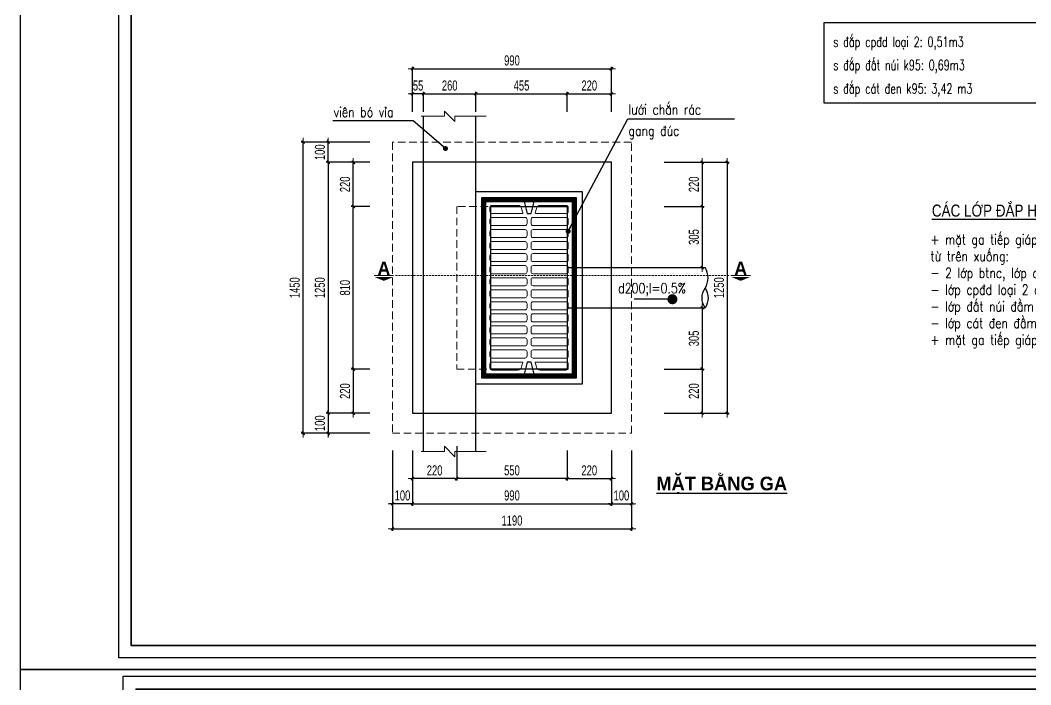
# Model space of a CAD drawing. Header units: inches. Extents: x -676 to 53517, y -16349 to 46516.
# Drawn here: x 26431 to 31463, y 13978 to 17288 of the extents above; entities that cross this region are included whole.
import ezdxf
from ezdxf.enums import TextEntityAlignment as Align

# ---------------------------------------------------------------- set-up
doc = ezdxf.new("R2010")
doc.units = ezdxf.units.IN
doc.header["$MEASUREMENT"] = 0
doc.linetypes.add('HIDDEN', pattern=[0.375, 0.25, -0.125])
doc.layers.add('ENTTNTHIETKE1', color=2, linetype='Continuous')
doc.layers.add('KHUNGTEN', color=5, linetype='Continuous')
for name, color, linetype, lineweight in [('LC Dim', 8, 'Continuous', 18), ('LC Hatch', 252, 'Continuous', 9), ('LC Khac', 4, 'Continuous', 9), ('LC MANH DUT', 35, 'HIDDEN', 5), ('LC Net dam2', 6, 'Continuous', 40), ('LC Net manh', 9, 'Continuous', 5), ('LC Net thay', 7, 'Continuous', 25), ('LC Text1', 3, 'Continuous', 20), ('LC Text2', 7, 'Continuous', 25), ('THEP', 1, 'Continuous', 35)]:
    doc.layers.add(name, color=color, linetype=linetype, lineweight=lineweight)
doc.styles.add('HOATBIF', font='hoatbif.shx', dxfattribs={"width": 0.7})
doc.styles.add('LC 1', font='')
doc.styles.add('LC 3', font='vnsimli.shx', dxfattribs={"width": 0.75})
doc.styles.add('T2', font='', dxfattribs={"width": 0.8})
doc.styles.get('LC 1').set_extended_font_data('.VnAvantH', bold=True)
doc.styles.get('T2').set_extended_font_data('.VnArialH')
doc.dimstyles.new('1-100(1-25)', dxfattribs={"dimscale": 25, "dimtxt": 2.5, "dimasz": 0.35, "dimexe": 0.5, "dimexo": 0, "dimgap": 0.8, "dimtad": 1, "dimdec": 0, "dimzin": 0, "dimdsep": 46, "dimtxsty": 'HOATBIF', "dimblk1": 'DOT', "dimblk2": 'DOT', "dimsah": 1, "dimcen": -1, "dimdle": 1, "dimclrd": 256, "dimclre": 256, "dimclrt": 4, "dimadec": 3, "dimazin": 2, "dimtfac": 0.333333, "dimtdec": 0, "dimtix": 1, "dimtmove": 2, "dimatfit": 3, "dimldrblk": 'DOT', "dimfxl": 1, "dimtvp": 0.833333, "dimtolj": 1, "dimtzin": 0, "dimarcsym": 0})

# ---------------------------------------------------------------- blocks, each defined once
blk = doc.blocks.new('DOT')
at = {"layer": 'LC Dim'}
blk.add_line((-3, 0), (3, 0), dxfattribs=at)
at = {"layer": 'LC Dim', "color": 4}
blk.add_line((-1, -1), (1, 1), dxfattribs=at)
blk.add_lwpolyline([(0.5, 1), (-1, -0.5), (-0.5, -1), (1, 0.5)], close=True, dxfattribs=at)
blk = doc.blocks.new('khung vpn')
at = {"layer": 'Defpoints'}
for p, q in [((52556.46, -4195.446), (52498.758, -4195.446)), ((52498.758, -4195.446), (52498.758, -4235.276)), ((52498.758, -4235.276), (52556.46, -4235.276))]:
    blk.add_line(p, q, dxfattribs=at)
at = {"layer": 'KHUNGTEN'}
blk.add_lwpolyline([(52556.243, -4234.885), (52502.048, -4234.885), (52502.048, -4195.662), (52556.243, -4195.662)], close=True, dxfattribs=at)
at = {"layer": 'THEP'}
blk.add_lwpolyline([(52555.832, -4234.474), (52502.459, -4234.474), (52502.459, -4196.073), (52555.832, -4196.073)], close=True, dxfattribs=at)
blk = doc.blocks.new('*D417')
at = {"layer": 'Defpoints', "color": 0, "transparency": 16777216}
for p in [(28089.5, 16360.5), (28172.5, 16360.5), (28172.5, 15550.5)]:
    blk.add_point(p, dxfattribs=at)
at = {"layer": 'LC Dim', "lineweight": -2, "transparency": 16777216}
for p, q in [((28172.5, 16360.5), (28079.5, 16360.5)), ((28089.5, 15557.5), (28089.5, 16353.5)), ((28172.5, 15550.5), (28079.5, 15550.5))]:
    blk.add_line(p, q, dxfattribs=at)
at = {"layer": 'LC Dim', "lineweight": -2, "transparency": 16777216, "xscale": 7, "yscale": 7, "zscale": 7}
for p, rotation in [((28089.5, 16360.5), 90), ((28089.5, 15550.5), 270)]:
    blk.add_blockref('DOT', p, dxfattribs=dict(at, rotation=rotation))
at = {"layer": 'LC Dim', "color": 4, "transparency": 16777216, "insert": (28048.5, 15955.5), "char_height": 50, "attachment_point": 5, "rotation": 90, "style": 'HOATBIF'}
blk.add_mtext('\\A1;810', dxfattribs=at)
blk = doc.blocks.new('_Dot')
at = {"color": 0, "linetype": 'ByBlock', "lineweight": -2}
blk.add_line((-0.5, 0), (-1, 0), dxfattribs=at)
at = {"color": 0, "linetype": 'ByBlock', "const_width": 0.5}
blk.add_lwpolyline([(-0.25, 0, 1), (0.25, 0, 1)], format="xyb", close=True, dxfattribs=at)
blk = doc.blocks.new('*D418')
at = {"layer": 'Defpoints', "color": 0, "transparency": 16777216}
for p in [(28089.5, 16580.5), (28172.5, 16580.5), (28172.5, 16360.5)]:
    blk.add_point(p, dxfattribs=at)
at = {"layer": 'LC Dim', "lineweight": -2, "transparency": 16777216}
for p, q in [((28172.5, 16580.5), (28079.5, 16580.5)), ((28089.5, 16367.5), (28089.5, 16573.5)), ((28172.5, 16360.5), (28079.5, 16360.5))]:
    blk.add_line(p, q, dxfattribs=at)
at = {"layer": 'LC Dim', "lineweight": -2, "transparency": 16777216, "xscale": 7, "yscale": 7, "zscale": 7}
for p, rotation in [((28089.5, 16580.5), 90), ((28089.5, 16360.5), 270)]:
    blk.add_blockref('DOT', p, dxfattribs=dict(at, rotation=rotation))
at = {"layer": 'LC Dim', "color": 4, "transparency": 16777216, "insert": (28048.5, 16470.5), "char_height": 50, "attachment_point": 5, "rotation": 90, "style": 'HOATBIF'}
blk.add_mtext('\\A1;220', dxfattribs=at)
blk = doc.blocks.new('*D419')
at = {"layer": 'Defpoints', "color": 0, "transparency": 16777216}
for p in [(28172.5, 15550.5), (28089.5, 15330.5), (28172.5, 15330.5)]:
    blk.add_point(p, dxfattribs=at)
at = {"layer": 'LC Dim', "lineweight": -2, "transparency": 16777216}
for p, q in [((28172.5, 15550.5), (28079.5, 15550.5)), ((28089.5, 15543.5), (28089.5, 15337.5)), ((28172.5, 15330.5), (28079.5, 15330.5))]:
    blk.add_line(p, q, dxfattribs=at)
at = {"layer": 'LC Dim', "lineweight": -2, "transparency": 16777216, "xscale": 7, "yscale": 7, "zscale": 7}
for p, rotation in [((28089.5, 15550.5), 90), ((28089.5, 15330.5), 270)]:
    blk.add_blockref('DOT', p, dxfattribs=dict(at, rotation=rotation))
at = {"layer": 'LC Dim', "color": 4, "transparency": 16777216, "insert": (28048.5, 15440.5), "char_height": 50, "attachment_point": 5, "rotation": 90, "style": 'HOATBIF'}
blk.add_mtext('\\A1;220', dxfattribs=at)
blk = doc.blocks.new('*D420')
at = {"layer": 'Defpoints', "color": 0, "transparency": 16777216}
for p in [(28172.5, 16580.5), (27964.5, 15330.5), (28172.5, 15330.5)]:
    blk.add_point(p, dxfattribs=at)
at = {"layer": 'LC Dim', "lineweight": -2, "transparency": 16777216}
for p, q in [((28172.5, 16580.5), (27954.5, 16580.5)), ((27964.5, 16573.5), (27964.5, 15337.5)), ((28172.5, 15330.5), (27954.5, 15330.5))]:
    blk.add_line(p, q, dxfattribs=at)
at = {"layer": 'LC Dim', "lineweight": -2, "transparency": 16777216, "xscale": 7, "yscale": 7, "zscale": 7}
for p, rotation in [((27964.5, 16580.5), 90), ((27964.5, 15330.5), 270)]:
    blk.add_blockref('DOT', p, dxfattribs=dict(at, rotation=rotation))
at = {"layer": 'LC Dim', "color": 4, "transparency": 16777216, "insert": (27923.5, 15955.5), "char_height": 50, "attachment_point": 5, "rotation": 90, "style": 'HOATBIF'}
blk.add_mtext('\\A1;1250', dxfattribs=at)
blk = doc.blocks.new('*D421')
at = {"layer": 'Defpoints', "color": 0, "transparency": 16777216}
for p in [(27964.5, 16680.5), (28172.5, 16680.5), (28172.5, 16580.5)]:
    blk.add_point(p, dxfattribs=at)
at = {"layer": 'LC Dim', "lineweight": -2, "transparency": 16777216}
for p, q in [((28172.5, 16680.5), (27954.5, 16680.5)), ((27964.5, 16687.5), (27964.5, 16694.5)), ((27964.5, 16580.5), (27964.5, 16680.5)), ((28172.5, 16580.5), (27954.5, 16580.5)), ((27964.5, 16573.5), (27964.5, 16566.5))]:
    blk.add_line(p, q, dxfattribs=at)
at = {"layer": 'LC Dim', "lineweight": -2, "transparency": 16777216, "xscale": 7, "yscale": 7, "zscale": 7}
for p, rotation in [((27964.5, 16680.5), 270), ((27964.5, 16580.5), 90)]:
    blk.add_blockref('DOT', p, dxfattribs=dict(at, rotation=rotation))
at = {"layer": 'LC Dim', "color": 4, "transparency": 16777216, "insert": (27923.5, 16630.5), "char_height": 50, "attachment_point": 5, "rotation": 90, "style": 'HOATBIF'}
blk.add_mtext('\\A1;100', dxfattribs=at)
blk = doc.blocks.new('*D422')
at = {"layer": 'Defpoints', "color": 0, "transparency": 16777216}
for p in [(28172.5, 15330.5), (27964.5, 15230.5), (28172.5, 15230.5)]:
    blk.add_point(p, dxfattribs=at)
at = {"layer": 'LC Dim', "lineweight": -2, "transparency": 16777216}
for p, q in [((28172.5, 15330.5), (27954.5, 15330.5)), ((27964.5, 15337.5), (27964.5, 15344.5)), ((27964.5, 15330.5), (27964.5, 15230.5)), ((28172.5, 15230.5), (27954.5, 15230.5)), ((27964.5, 15223.5), (27964.5, 15216.5))]:
    blk.add_line(p, q, dxfattribs=at)
at = {"layer": 'LC Dim', "lineweight": -2, "transparency": 16777216, "xscale": 7, "yscale": 7, "zscale": 7}
for p, rotation in [((27964.5, 15330.5), 270), ((27964.5, 15230.5), 90)]:
    blk.add_blockref('DOT', p, dxfattribs=dict(at, rotation=rotation))
at = {"layer": 'LC Dim', "color": 4, "transparency": 16777216, "insert": (27923.5, 15280.5), "char_height": 50, "attachment_point": 5, "rotation": 90, "style": 'HOATBIF'}
blk.add_mtext('\\A1;100', dxfattribs=at)
blk = doc.blocks.new('*D423')
at = {"layer": 'Defpoints', "color": 0, "transparency": 16777216}
for p in [(27839.5, 16680.5), (28172.5, 16680.5), (28172.5, 15230.5)]:
    blk.add_point(p, dxfattribs=at)
at = {"layer": 'LC Dim', "lineweight": -2, "transparency": 16777216}
for p, q in [((28172.5, 16680.5), (27829.5, 16680.5)), ((27839.5, 15237.5), (27839.5, 16673.5)), ((28172.5, 15230.5), (27829.5, 15230.5))]:
    blk.add_line(p, q, dxfattribs=at)
at = {"layer": 'LC Dim', "lineweight": -2, "transparency": 16777216, "xscale": 7, "yscale": 7, "zscale": 7}
for p, rotation in [((27839.5, 16680.5), 90), ((27839.5, 15230.5), 270)]:
    blk.add_blockref('DOT', p, dxfattribs=dict(at, rotation=rotation))
at = {"layer": 'LC Dim', "color": 4, "transparency": 16777216, "insert": (27798.5, 15955.5), "char_height": 50, "attachment_point": 5, "rotation": 90, "style": 'HOATBIF'}
blk.add_mtext('\\A1;1450', dxfattribs=at)
blk = doc.blocks.new('*D424')
at = {"layer": 'Defpoints', "color": 0, "transparency": 16777216}
for p in [(28604.6, 15167), (29154.6, 15145), (28604.6, 15004.5)]:
    blk.add_point(p, dxfattribs=at)
at = {"layer": 'LC Dim', "lineweight": -2, "transparency": 16777216}
for p, q in [((28604.6, 15167), (28604.6, 14994.5)), ((29154.6, 15145), (29154.6, 14994.5)), ((29147.6, 15004.5), (28611.6, 15004.5))]:
    blk.add_line(p, q, dxfattribs=at)
at = {"layer": 'LC Dim', "lineweight": -2, "transparency": 16777216, "xscale": 7, "yscale": 7, "zscale": 7, "rotation": 180}
blk.add_blockref('DOT', (28604.6, 15004.5), dxfattribs=at)
at = {"layer": 'LC Dim', "lineweight": -2, "transparency": 16777216, "xscale": 7, "yscale": 7, "zscale": 7}
blk.add_blockref('DOT', (29154.6, 15004.5), dxfattribs=at)
at = {"layer": 'LC Dim', "color": 4, "transparency": 16777216, "insert": (28879.6, 15045.5), "char_height": 50, "attachment_point": 5, "style": 'HOATBIF'}
blk.add_mtext('\\A1;550', dxfattribs=at)
blk = doc.blocks.new('*D425')
at = {"layer": 'Defpoints', "color": 0, "transparency": 16777216}
for p in [(28384.6, 15145), (28604.6, 15167), (28384.6, 15004.5)]:
    blk.add_point(p, dxfattribs=at)
at = {"layer": 'LC Dim', "lineweight": -2, "transparency": 16777216}
for p, q in [((28384.6, 15145), (28384.6, 14994.5)), ((28604.6, 15167), (28604.6, 14994.5)), ((28597.6, 15004.5), (28391.6, 15004.5))]:
    blk.add_line(p, q, dxfattribs=at)
at = {"layer": 'LC Dim', "lineweight": -2, "transparency": 16777216, "xscale": 7, "yscale": 7, "zscale": 7, "rotation": 180}
blk.add_blockref('DOT', (28384.6, 15004.5), dxfattribs=at)
at = {"layer": 'LC Dim', "lineweight": -2, "transparency": 16777216, "xscale": 7, "yscale": 7, "zscale": 7}
blk.add_blockref('DOT', (28604.6, 15004.5), dxfattribs=at)
at = {"layer": 'LC Dim', "color": 4, "transparency": 16777216, "insert": (28494.6, 15045.5), "char_height": 50, "attachment_point": 5, "style": 'HOATBIF'}
blk.add_mtext('\\A1;220', dxfattribs=at)
blk = doc.blocks.new('*D426')
at = {"layer": 'Defpoints', "color": 0, "transparency": 16777216}
for p in [(29154.6, 15145), (29374.6, 15145), (29374.6, 15004.5)]:
    blk.add_point(p, dxfattribs=at)
at = {"layer": 'LC Dim', "lineweight": -2, "transparency": 16777216}
for p, q in [((29154.6, 15145), (29154.6, 14994.5)), ((29374.6, 15145), (29374.6, 14994.5)), ((29161.6, 15004.5), (29367.6, 15004.5))]:
    blk.add_line(p, q, dxfattribs=at)
at = {"layer": 'LC Dim', "lineweight": -2, "transparency": 16777216, "xscale": 7, "yscale": 7, "zscale": 7, "rotation": 180}
blk.add_blockref('DOT', (29154.6, 15004.5), dxfattribs=at)
at = {"layer": 'LC Dim', "lineweight": -2, "transparency": 16777216, "xscale": 7, "yscale": 7, "zscale": 7}
blk.add_blockref('DOT', (29374.6, 15004.5), dxfattribs=at)
at = {"layer": 'LC Dim', "color": 4, "transparency": 16777216, "insert": (29264.6, 15045.5), "char_height": 50, "attachment_point": 5, "style": 'HOATBIF'}
blk.add_mtext('\\A1;220', dxfattribs=at)
blk = doc.blocks.new('*D427')
at = {"layer": 'Defpoints', "color": 0, "transparency": 16777216}
for p in [(28384.6, 15145), (29374.6, 15145), (29374.6, 14879.5)]:
    blk.add_point(p, dxfattribs=at)
at = {"layer": 'LC Dim', "lineweight": -2, "transparency": 16777216}
for p, q in [((28384.6, 15145), (28384.6, 14869.5)), ((29374.6, 15145), (29374.6, 14869.5)), ((28391.6, 14879.5), (29367.6, 14879.5))]:
    blk.add_line(p, q, dxfattribs=at)
at = {"layer": 'LC Dim', "lineweight": -2, "transparency": 16777216, "xscale": 7, "yscale": 7, "zscale": 7, "rotation": 180}
blk.add_blockref('DOT', (28384.6, 14879.5), dxfattribs=at)
at = {"layer": 'LC Dim', "lineweight": -2, "transparency": 16777216, "xscale": 7, "yscale": 7, "zscale": 7}
blk.add_blockref('DOT', (29374.6, 14879.5), dxfattribs=at)
at = {"layer": 'LC Dim', "color": 4, "transparency": 16777216, "insert": (28879.6, 14920.5), "char_height": 50, "attachment_point": 5, "style": 'HOATBIF'}
blk.add_mtext('\\A1;990', dxfattribs=at)
blk = doc.blocks.new('*D428')
at = {"layer": 'Defpoints', "color": 0, "transparency": 16777216}
for p in [(29374.6, 15145), (29474.6, 15145), (29474.6, 14879.5)]:
    blk.add_point(p, dxfattribs=at)
at = {"layer": 'LC Dim', "lineweight": -2, "transparency": 16777216}
for p, q in [((29374.6, 15145), (29374.6, 14869.5)), ((29474.6, 15145), (29474.6, 14869.5)), ((29367.6, 14879.5), (29360.6, 14879.5)), ((29374.6, 14879.5), (29474.6, 14879.5)), ((29481.6, 14879.5), (29488.6, 14879.5))]:
    blk.add_line(p, q, dxfattribs=at)
at = {"layer": 'LC Dim', "lineweight": -2, "transparency": 16777216, "xscale": 7, "yscale": 7, "zscale": 7}
blk.add_blockref('DOT', (29374.6, 14879.5), dxfattribs=at)
at = {"layer": 'LC Dim', "lineweight": -2, "transparency": 16777216, "xscale": 7, "yscale": 7, "zscale": 7, "rotation": 180}
blk.add_blockref('DOT', (29474.6, 14879.5), dxfattribs=at)
at = {"layer": 'LC Dim', "color": 4, "transparency": 16777216, "insert": (29424.6, 14920.5), "char_height": 50, "attachment_point": 5, "style": 'HOATBIF'}
blk.add_mtext('\\A1;100', dxfattribs=at)
blk = doc.blocks.new('*D429')
at = {"layer": 'Defpoints', "color": 0, "transparency": 16777216}
for p in [(28284.6, 15145), (28384.6, 15145), (28284.6, 14879.5)]:
    blk.add_point(p, dxfattribs=at)
at = {"layer": 'LC Dim', "lineweight": -2, "transparency": 16777216}
for p, q in [((28284.6, 15145), (28284.6, 14869.5)), ((28384.6, 15145), (28384.6, 14869.5)), ((28277.6, 14879.5), (28270.6, 14879.5)), ((28384.6, 14879.5), (28284.6, 14879.5)), ((28391.6, 14879.5), (28398.6, 14879.5))]:
    blk.add_line(p, q, dxfattribs=at)
at = {"layer": 'LC Dim', "lineweight": -2, "transparency": 16777216, "xscale": 7, "yscale": 7, "zscale": 7}
blk.add_blockref('DOT', (28284.6, 14879.5), dxfattribs=at)
at = {"layer": 'LC Dim', "lineweight": -2, "transparency": 16777216, "xscale": 7, "yscale": 7, "zscale": 7, "rotation": 180}
blk.add_blockref('DOT', (28384.6, 14879.5), dxfattribs=at)
at = {"layer": 'LC Dim', "color": 4, "transparency": 16777216, "insert": (28334.6, 14920.5), "char_height": 50, "attachment_point": 5, "style": 'HOATBIF'}
blk.add_mtext('\\A1;100', dxfattribs=at)
blk = doc.blocks.new('*D430')
at = {"layer": 'Defpoints', "color": 0, "transparency": 16777216}
for p in [(28284.6, 15145), (29474.6, 15145), (29474.6, 14754.5)]:
    blk.add_point(p, dxfattribs=at)
at = {"layer": 'LC Dim', "lineweight": -2, "transparency": 16777216}
for p, q in [((28284.6, 15145), (28284.6, 14744.5)), ((29474.6, 15145), (29474.6, 14744.5)), ((28291.6, 14754.5), (29467.6, 14754.5))]:
    blk.add_line(p, q, dxfattribs=at)
at = {"layer": 'LC Dim', "lineweight": -2, "transparency": 16777216, "xscale": 7, "yscale": 7, "zscale": 7, "rotation": 180}
blk.add_blockref('DOT', (28284.6, 14754.5), dxfattribs=at)
at = {"layer": 'LC Dim', "lineweight": -2, "transparency": 16777216, "xscale": 7, "yscale": 7, "zscale": 7}
blk.add_blockref('DOT', (29474.6, 14754.5), dxfattribs=at)
at = {"layer": 'LC Dim', "color": 4, "transparency": 16777216, "insert": (28879.6, 14795.5), "char_height": 50, "attachment_point": 5, "style": 'HOATBIF'}
blk.add_mtext('\\A1;1190', dxfattribs=at)
blk = doc.blocks.new('*D431')
at = {"layer": 'Defpoints', "color": 0, "transparency": 16777216}
for p in [(28384.6, 16921.5), (28384.6, 16832), (28439.6, 16832)]:
    blk.add_point(p, dxfattribs=at)
at = {"layer": 'LC Dim', "lineweight": -2, "transparency": 16777216}
for p, q in [((28377.6, 16921.5), (28370.6, 16921.5)), ((28384.6, 16832), (28384.6, 16931.5)), ((28439.6, 16921.5), (28384.6, 16921.5)), ((28439.6, 16832), (28439.6, 16931.5)), ((28446.6, 16921.5), (28453.6, 16921.5))]:
    blk.add_line(p, q, dxfattribs=at)
at = {"layer": 'LC Dim', "lineweight": -2, "transparency": 16777216, "xscale": 7, "yscale": 7, "zscale": 7}
blk.add_blockref('DOT', (28384.6, 16921.5), dxfattribs=at)
at = {"layer": 'LC Dim', "lineweight": -2, "transparency": 16777216, "xscale": 7, "yscale": 7, "zscale": 7, "rotation": 180}
blk.add_blockref('DOT', (28439.6, 16921.5), dxfattribs=at)
at = {"layer": 'LC Dim', "color": 4, "transparency": 16777216, "insert": (28412.1, 16962.5), "char_height": 50, "attachment_point": 5, "style": 'HOATBIF'}
blk.add_mtext('\\A1;55', dxfattribs=at)
blk = doc.blocks.new('*D432')
at = {"layer": 'Defpoints', "color": 0, "transparency": 16777216}
for p in [(29154.6, 16921.5), (28699.6, 16832), (29154.6, 16832)]:
    blk.add_point(p, dxfattribs=at)
at = {"layer": 'LC Dim', "lineweight": -2, "transparency": 16777216}
for p, q in [((28699.6, 16832), (28699.6, 16931.5)), ((28706.6, 16921.5), (29147.6, 16921.5)), ((29154.6, 16832), (29154.6, 16931.5))]:
    blk.add_line(p, q, dxfattribs=at)
at = {"layer": 'LC Dim', "lineweight": -2, "transparency": 16777216, "xscale": 7, "yscale": 7, "zscale": 7, "rotation": 180}
blk.add_blockref('DOT', (28699.6, 16921.5), dxfattribs=at)
at = {"layer": 'LC Dim', "lineweight": -2, "transparency": 16777216, "xscale": 7, "yscale": 7, "zscale": 7}
blk.add_blockref('DOT', (29154.6, 16921.5), dxfattribs=at)
at = {"layer": 'LC Dim', "color": 4, "transparency": 16777216, "insert": (28927.1, 16962.5), "char_height": 50, "attachment_point": 5, "style": 'HOATBIF'}
blk.add_mtext('\\A1;455', dxfattribs=at)
blk = doc.blocks.new('*D433')
at = {"layer": 'Defpoints', "color": 0, "transparency": 16777216}
for p in [(29374.6, 16921.5), (29154.6, 16832), (29374.6, 16832)]:
    blk.add_point(p, dxfattribs=at)
at = {"layer": 'LC Dim', "lineweight": -2, "transparency": 16777216}
for p, q in [((29154.6, 16832), (29154.6, 16931.5)), ((29161.6, 16921.5), (29367.6, 16921.5)), ((29374.6, 16832), (29374.6, 16931.5))]:
    blk.add_line(p, q, dxfattribs=at)
at = {"layer": 'LC Dim', "lineweight": -2, "transparency": 16777216, "xscale": 7, "yscale": 7, "zscale": 7, "rotation": 180}
blk.add_blockref('DOT', (29154.6, 16921.5), dxfattribs=at)
at = {"layer": 'LC Dim', "lineweight": -2, "transparency": 16777216, "xscale": 7, "yscale": 7, "zscale": 7}
blk.add_blockref('DOT', (29374.6, 16921.5), dxfattribs=at)
at = {"layer": 'LC Dim', "color": 4, "transparency": 16777216, "insert": (29264.6, 16962.5), "char_height": 50, "attachment_point": 5, "style": 'HOATBIF'}
blk.add_mtext('\\A1;220', dxfattribs=at)
blk = doc.blocks.new('*D434')
at = {"layer": 'Defpoints', "color": 0, "transparency": 16777216}
for p in [(29374.6, 17046.5), (28384.6, 16832), (29374.6, 16832)]:
    blk.add_point(p, dxfattribs=at)
at = {"layer": 'LC Dim', "lineweight": -2, "transparency": 16777216}
for p, q in [((28384.6, 16832), (28384.6, 17056.5)), ((28391.6, 17046.5), (29367.6, 17046.5)), ((29374.6, 16832), (29374.6, 17056.5))]:
    blk.add_line(p, q, dxfattribs=at)
at = {"layer": 'LC Dim', "lineweight": -2, "transparency": 16777216, "xscale": 7, "yscale": 7, "zscale": 7, "rotation": 180}
blk.add_blockref('DOT', (28384.6, 17046.5), dxfattribs=at)
at = {"layer": 'LC Dim', "lineweight": -2, "transparency": 16777216, "xscale": 7, "yscale": 7, "zscale": 7}
blk.add_blockref('DOT', (29374.6, 17046.5), dxfattribs=at)
at = {"layer": 'LC Dim', "color": 4, "transparency": 16777216, "insert": (28879.6, 17087.5), "char_height": 50, "attachment_point": 5, "style": 'HOATBIF'}
blk.add_mtext('\\A1;990', dxfattribs=at)
blk = doc.blocks.new('*D435')
at = {"layer": 'Defpoints', "color": 0, "transparency": 16777216}
for p in [(29637.5, 16580.5), (29637.5, 16360.5), (29826.5, 16360.5)]:
    blk.add_point(p, dxfattribs=at)
at = {"layer": 'LC Dim', "lineweight": -2, "transparency": 16777216}
for p, q in [((29637.5, 16580.5), (29836.5, 16580.5)), ((29826.5, 16573.5), (29826.5, 16367.5)), ((29637.5, 16360.5), (29836.5, 16360.5))]:
    blk.add_line(p, q, dxfattribs=at)
at = {"layer": 'LC Dim', "lineweight": -2, "transparency": 16777216, "xscale": 7, "yscale": 7, "zscale": 7}
for p, rotation in [((29826.5, 16580.5), 90), ((29826.5, 16360.5), 270)]:
    blk.add_blockref('DOT', p, dxfattribs=dict(at, rotation=rotation))
at = {"layer": 'LC Dim', "color": 4, "transparency": 16777216, "insert": (29785.5, 16470.5), "char_height": 50, "attachment_point": 5, "rotation": 90, "style": 'HOATBIF'}
blk.add_mtext('\\A1;220', dxfattribs=at)
blk = doc.blocks.new('*D436')
at = {"layer": 'Defpoints', "color": 0, "transparency": 16777216}
for p in [(29637.5, 16360.5), (29637.5, 16055.5), (29826.5, 16055.5)]:
    blk.add_point(p, dxfattribs=at)
at = {"layer": 'LC Dim', "lineweight": -2, "transparency": 16777216}
for p, q in [((29637.5, 16360.5), (29836.5, 16360.5)), ((29826.5, 16353.5), (29826.5, 16062.5)), ((29637.5, 16055.5), (29836.5, 16055.5))]:
    blk.add_line(p, q, dxfattribs=at)
at = {"layer": 'LC Dim', "lineweight": -2, "transparency": 16777216, "xscale": 7, "yscale": 7, "zscale": 7}
for p, rotation in [((29826.5, 16360.5), 90), ((29826.5, 16055.5), 270)]:
    blk.add_blockref('DOT', p, dxfattribs=dict(at, rotation=rotation))
at = {"layer": 'LC Dim', "color": 4, "transparency": 16777216, "insert": (29785.5, 16208), "char_height": 50, "attachment_point": 5, "rotation": 90, "style": 'HOATBIF'}
blk.add_mtext('\\A1;305', dxfattribs=at)
blk = doc.blocks.new('*D437')
at = {"layer": 'Defpoints', "color": 0, "transparency": 16777216}
for p in [(29637.5, 15550.5), (29637.5, 15330.5), (29826.5, 15330.5)]:
    blk.add_point(p, dxfattribs=at)
at = {"layer": 'LC Dim', "lineweight": -2, "transparency": 16777216}
for p, q in [((29637.5, 15550.5), (29836.5, 15550.5)), ((29826.5, 15543.5), (29826.5, 15337.5)), ((29637.5, 15330.5), (29836.5, 15330.5))]:
    blk.add_line(p, q, dxfattribs=at)
at = {"layer": 'LC Dim', "lineweight": -2, "transparency": 16777216, "xscale": 7, "yscale": 7, "zscale": 7}
for p, rotation in [((29826.5, 15550.5), 90), ((29826.5, 15330.5), 270)]:
    blk.add_blockref('DOT', p, dxfattribs=dict(at, rotation=rotation))
at = {"layer": 'LC Dim', "color": 4, "transparency": 16777216, "insert": (29785.5, 15440.5), "char_height": 50, "attachment_point": 5, "rotation": 90, "style": 'HOATBIF'}
blk.add_mtext('\\A1;220', dxfattribs=at)
blk = doc.blocks.new('*D438')
at = {"layer": 'Defpoints', "color": 0, "transparency": 16777216}
for p in [(29637.5, 16580.5), (29637.5, 15330.5), (29951.5, 15330.5)]:
    blk.add_point(p, dxfattribs=at)
at = {"layer": 'LC Dim', "lineweight": -2, "transparency": 16777216}
for p, q in [((29637.5, 16580.5), (29961.5, 16580.5)), ((29951.5, 16573.5), (29951.5, 15337.5)), ((29637.5, 15330.5), (29961.5, 15330.5))]:
    blk.add_line(p, q, dxfattribs=at)
at = {"layer": 'LC Dim', "lineweight": -2, "transparency": 16777216, "xscale": 7, "yscale": 7, "zscale": 7}
for p, rotation in [((29951.5, 16580.5), 90), ((29951.5, 15330.5), 270)]:
    blk.add_blockref('DOT', p, dxfattribs=dict(at, rotation=rotation))
at = {"layer": 'LC Dim', "color": 4, "transparency": 16777216, "insert": (29910.5, 15955.5), "char_height": 50, "attachment_point": 5, "rotation": 90, "style": 'HOATBIF'}
blk.add_mtext('\\A1;1250', dxfattribs=at)
blk = doc.blocks.new('TIEUDE2')
at = {"layer": 'LC Text2', "color": 7, "style": 'LC 1'}
blk.add_attdef('%%UTIªU§Ò', text='', height=3.5, dxfattribs=at).set_placement((0, 0), align=Align.BOTTOM_CENTER)
blk.add_attdef('TL', text='', height=2.2, dxfattribs=at).set_placement((0, -1.8), align=Align.TOP_CENTER)
blk = doc.blocks.new('*D441')
at = {"layer": 'Defpoints', "color": 0, "transparency": 16777216}
for p in [(29637.5, 15855.5), (29637.5, 15550.5), (29826.5, 15550.5)]:
    blk.add_point(p, dxfattribs=at)
at = {"layer": 'LC Dim', "lineweight": -2, "transparency": 16777216}
for p, q in [((29637.5, 15855.5), (29836.5, 15855.5)), ((29826.5, 15848.5), (29826.5, 15557.5)), ((29637.5, 15550.5), (29836.5, 15550.5))]:
    blk.add_line(p, q, dxfattribs=at)
at = {"layer": 'LC Dim', "lineweight": -2, "transparency": 16777216, "xscale": 7, "yscale": 7, "zscale": 7}
for p, rotation in [((29826.5, 15855.5), 90), ((29826.5, 15550.5), 270)]:
    blk.add_blockref('DOT', p, dxfattribs=dict(at, rotation=rotation))
at = {"layer": 'LC Dim', "color": 4, "transparency": 16777216, "insert": (29785.5, 15703), "char_height": 50, "attachment_point": 5, "rotation": 90, "style": 'HOATBIF'}
blk.add_mtext('\\A1;305', dxfattribs=at)
blk = doc.blocks.new('*D442')
at = {"layer": 'Defpoints', "color": 0, "transparency": 16777216}
for p in [(28699.6, 16921.5), (28439.6, 16832, 0), (28699.6, 16832, 0)]:
    blk.add_point(p, dxfattribs=at)
at = {"layer": 'LC Dim', "lineweight": -2, "transparency": 16777216}
for p, q in [((28439.6, 16832), (28439.6, 16931.5)), ((28446.6, 16921.5), (28692.6, 16921.5)), ((28699.6, 16832), (28699.6, 16931.5))]:
    blk.add_line(p, q, dxfattribs=at)
at = {"layer": 'LC Dim', "lineweight": -2, "transparency": 16777216, "xscale": 7, "yscale": 7, "zscale": 7, "rotation": 180}
blk.add_blockref('DOT', (28439.6, 16921.5), dxfattribs=at)
at = {"layer": 'LC Dim', "lineweight": -2, "transparency": 16777216, "xscale": 7, "yscale": 7, "zscale": 7}
blk.add_blockref('DOT', (28699.6, 16921.5), dxfattribs=at)
at = {"layer": 'LC Dim', "color": 4, "transparency": 16777216, "insert": (28569.6, 16962.5), "char_height": 50, "attachment_point": 5, "style": 'HOATBIF'}
blk.add_mtext('\\A1;260', dxfattribs=at)
blk = doc.blocks.new('*U466')
at = {"layer": 'LC Khac', "color": 1, "ltscale": 2}
for p, q in [((0, 485), (0, 0)), ((0, -8397), (0, -8883))]:
    blk.add_line(p, q, dxfattribs=at)
for points in [[(134, 243, 0, 471, 0), (37, 243, 275, 275, 0)], [(134, -8640, 0, 471, 0), (37, -8640, 275, 275, 0)]]:
    blk.add_lwpolyline(points, format="xyseb", dxfattribs=at)
at = {"layer": 'LC MANH DUT', "ltscale": 200}
blk.add_line((0, -49), (0, -8353), dxfattribs=at)
at = {"ltscale": 2, "style": 'LC 1'}
for p in [(-179, 243), (-179, -8640)]:
    blk.add_attdef('LC', text='', height=330, dxfattribs=at).set_placement(p, align=Align.MIDDLE_CENTER)

msp = doc.modelspace()

# ---------------------------------------------------------------- hatches: boundary and pattern name
at = {"layer": 'LC Hatch'}
h = msp.add_hatch(dxfattribs=at)
h.set_pattern_fill('ANSI31', color=256, scale=29.7, angle=270, style=0)
h.set_pattern_definition([(315, (-44582.4143, 319546.8335), (2.625133925, 2.625133925), [])])
h.paths.add_polyline_path([(29179.6, 16385.5), (28749.6, 16385.5), (28749.6, 15525.5), (29179.6, 15525.5)])
h.paths.add_polyline_path([(28774.6, 15550.5), (29154.6, 15550.5), (29154.6, 16360.5), (28774.6, 16360.5)])
h.paths.add_polyline_path([(29199.6, 16405.5), (29199.6, 15505.5), (28729.6, 15505.5), (28729.6, 16405.5)])
h.paths.add_polyline_path([(28774.6, 15550.5), (29154.6, 15550.5), (29154.6, 16360.5), (28774.6, 16360.5)])

# ---------------------------------------------------------------- linework, layer by layer
at = {"layer": 'LC MANH DUT', "ltscale": 150, "elevation": 0}
for points in [[(29474.6, 16680.5), (28284.6, 16680.5), (28284.6, 15230.5), (29474.6, 15230.5)], [(29154.6, 16360.5), (28604.6, 16360.5), (28604.6, 15550.5), (29154.6, 15550.5)]]:
    msp.add_lwpolyline(points, close=True, dxfattribs=at)
at = {"layer": 'LC Net dam2', "color": 6, "lineweight": 25, "elevation": 0}
for points in [[(29199.6, 15505.5), (28729.6, 15505.5), (28729.6, 16405.5), (29199.6, 16405.5)], [(29179.6, 15525.5), (28749.6, 15525.5), (28749.6, 16385.5), (29179.6, 16385.5)]]:
    msp.add_lwpolyline(points, close=True, dxfattribs=at)
at = {"layer": 'LC Net manh', "elevation": 0}
for points in [[(28751.6, 16809.5), (28595.6, 16809.5), (28595.6, 16783.5), (28543.6, 16835.5), (28543.6, 16809.5), (28427.6, 16809.5)], [(28751.6, 15139.6), (28595.6, 15139.6), (28595.6, 15113.6), (28543.6, 15165.6), (28543.6, 15139.6), (28427.6, 15139.6)]]:
    msp.add_lwpolyline(points, dxfattribs=at)
at = {"layer": 'LC Net manh', "linetype": 'ByBlock', "elevation": 0}
for points in [[(28933.4, 16328, -0.487928), (28931.4, 16325.5), (28779.6, 16325.5, -0.414214), (28769.6, 16335.5), (28769.6, 16355.5, -0.414214), (28779.6, 16365.5), (28908.4, 16365.5, -0.344151), (28927.8, 16350.4)], [(29149.6, 16365.5, -0.414214), (29159.6, 16355.5), (29159.6, 16335.5, -0.414214), (29149.6, 16325.5), (28997.8, 16325.5, -0.487928), (28995.8, 16328), (29001.4, 16350.4, -0.344151), (29020.8, 16365.5)], [(28954.6, 16055.5), (28954.6, 16035.5), (28954.6, 16055.5), (28954.6, 16035.5, -0.414214), (28944.6, 16025.5), (28779.6, 16025.5, -0.414214), (28769.6, 16035.5), (28769.6, 16055.5, -0.414214), (28779.6, 16065.5), (28944.6, 16065.5, -0.414214)], [(28954.6, 15795.5, -0.414214), (28944.6, 15785.5), (28779.6, 15785.5, -0.414214), (28769.6, 15795.5), (28769.6, 15815.5, -0.414214), (28779.6, 15825.5), (28944.6, 15825.5, -0.414214), (28954.6, 15815.5)], [(28984.6, 15785.5, -0.414214), (28974.6, 15795.5), (28974.6, 15815.5, -0.414214), (28984.6, 15825.5), (29149.6, 15825.5, -0.414214), (29159.6, 15815.5), (29159.6, 15795.5, -0.414214), (29149.6, 15785.5)], [(28954.6, 15755.5), (28954.6, 15735.5, -0.414214), (28944.6, 15725.5), (28779.6, 15725.5, -0.414214), (28769.6, 15735.5), (28769.6, 15755.5, -0.414214), (28779.6, 15765.5), (28944.6, 15765.5, -0.414214)], [(29149.6, 15765.5, -0.414214), (29159.6, 15755.5), (29159.6, 15735.5, -0.414214), (29149.6, 15725.5), (28984.6, 15725.5, -0.414214), (28974.6, 15735.5), (28974.6, 15755.5, -0.414214), (28984.6, 15765.5)], [(29149.6, 15705.5, -0.414214), (29159.6, 15695.5), (29159.6, 15675.5, -0.414214), (29149.6, 15665.5), (28984.6, 15665.5, -0.414214), (28974.6, 15675.5), (28974.6, 15695.5, -0.414214), (28984.6, 15705.5)], [(28779.6, 15605.5, -0.414214), (28769.6, 15615.5), (28769.6, 15635.5), (28769.6, 15615.5, 0.414214)], [(29149.6, 15645.5, -0.414214), (29159.6, 15635.5), (29159.6, 15615.5, -0.414214), (29149.6, 15605.5), (28984.6, 15605.5, -0.414214), (28974.6, 15615.5), (28974.6, 15635.5, -0.414214), (28984.6, 15645.5)], [(28933.4, 15583), (28927.8, 15560.7, -0.344151), (28908.4, 15545.5), (28779.6, 15545.5, -0.414214), (28769.6, 15555.5), (28769.6, 15575.5, -0.414214), (28779.6, 15585.5), (28931.4, 15585.5, -0.487928)], [(29149.6, 15585.5, -0.414214), (29159.6, 15575.5), (29159.6, 15555.5, -0.414214), (29149.6, 15545.5), (29020.8, 15545.5, -0.344151), (29001.4, 15560.7), (28995.8, 15583, -0.487928), (28997.8, 15585.5)]]:
    msp.add_lwpolyline(points, format="xyb", close=True, dxfattribs=at)
for points in [[(28944.6, 16265.5, 0.414214), (28954.6, 16275.5, -0.414214), (28944.6, 16265.5), (28779.6, 16265.5, -0.414214), (28769.6, 16275.5), (28769.6, 16295.5, -0.414214), (28779.6, 16305.5), (28944.6, 16305.5, -0.414214), (28954.6, 16295.5), (28954.6, 16275.5), (28954.6, 16295.5), (28954.6, 16275.5)], [(28974.6, 16295.5, -0.414214), (28984.6, 16305.5), (29149.6, 16305.5, -0.414214), (29159.6, 16295.5), (29159.6, 16275.5, -0.414214), (29149.6, 16265.5), (28984.6, 16265.5, -0.414214), (28974.6, 16275.5), (28974.6, 16295.5), (28974.6, 16275.5)], [(28944.6, 16205.5, 0.414214), (28954.6, 16215.5, -0.414214), (28944.6, 16205.5), (28779.6, 16205.5, -0.414214), (28769.6, 16215.5), (28769.6, 16235.5, -0.414214), (28779.6, 16245.5), (28944.6, 16245.5, -0.414214), (28954.6, 16235.5), (28954.6, 16215.5), (28954.6, 16235.5), (28954.6, 16215.5)], [(28974.6, 16235.5, -0.414214), (28984.6, 16245.5), (29149.6, 16245.5, -0.414214), (29159.6, 16235.5), (29159.6, 16215.5, -0.414214), (29149.6, 16205.5), (28984.6, 16205.5, -0.414214), (28974.6, 16215.5), (28974.6, 16235.5), (28974.6, 16215.5)], [(28944.6, 16145.5, 0.414214), (28954.6, 16155.5, -0.414214), (28944.6, 16145.5), (28779.6, 16145.5, -0.414214), (28769.6, 16155.5), (28769.6, 16175.5, -0.414214), (28779.6, 16185.5), (28944.6, 16185.5, -0.414214), (28954.6, 16175.5), (28954.6, 16155.5), (28954.6, 16175.5), (28954.6, 16155.5)], [(28974.6, 16175.5, -0.414214), (28984.6, 16185.5), (29149.6, 16185.5, -0.414214), (29159.6, 16175.5), (29159.6, 16155.5, -0.414214), (29149.6, 16145.5), (28984.6, 16145.5, -0.414214), (28974.6, 16155.5), (28974.6, 16175.5), (28974.6, 16155.5)], [(28944.6, 16085.5, 0.414214), (28954.6, 16095.5, -0.414214), (28944.6, 16085.5), (28779.6, 16085.5, -0.414214), (28769.6, 16095.5), (28769.6, 16115.5, -0.414214), (28779.6, 16125.5), (28944.6, 16125.5, -0.414214), (28954.6, 16115.5), (28954.6, 16095.5), (28954.6, 16115.5), (28954.6, 16095.5)], [(28974.6, 16115.5, -0.414214), (28984.6, 16125.5), (29149.6, 16125.5, -0.414214), (29159.6, 16115.5), (29159.6, 16095.5, -0.414214), (29149.6, 16085.5), (28984.6, 16085.5, -0.414214), (28974.6, 16095.5), (28974.6, 16115.5), (28974.6, 16095.5)], [(28944.6, 16065.5, -0.414214), (28954.6, 16055.5)], [(28974.6, 16055.5, -0.414214), (28984.6, 16065.5), (29149.6, 16065.5, -0.414214), (29159.6, 16055.5), (29159.6, 16035.5, -0.414214), (29149.6, 16025.5), (28984.6, 16025.5, -0.414214), (28974.6, 16035.5), (28974.6, 16055.5), (28974.6, 16035.5)], [(28954.6, 15975.5), (28954.6, 15995.5), (28954.6, 15975.5, -0.414214), (28944.6, 15965.5), (28779.6, 15965.5, -0.414214), (28769.6, 15975.5), (28769.6, 15995.5, -0.414214), (28779.6, 16005.5), (28944.6, 16005.5, -0.414214), (28954.6, 15995.5)], [(28974.6, 15995.5, -0.414214), (28984.6, 16005.5), (29149.6, 16005.5, -0.414214), (29159.6, 15995.5), (29159.6, 15975.5, -0.414214), (29149.6, 15965.5), (28984.6, 15965.5, -0.414214), (28974.6, 15975.5), (28974.6, 15995.5), (28974.6, 15975.5)], [(28954.6, 15915.5), (28954.6, 15935.5), (28954.6, 15915.5, -0.414214), (28944.6, 15905.5), (28779.6, 15905.5, -0.414214), (28769.6, 15915.5), (28769.6, 15935.5, -0.414214), (28779.6, 15945.5), (28944.6, 15945.5, -0.414214), (28954.6, 15935.5)], [(28974.6, 15935.5, -0.414214), (28984.6, 15945.5), (29149.6, 15945.5, -0.414214), (29159.6, 15935.5), (29159.6, 15915.5, -0.414214), (29149.6, 15905.5), (28984.6, 15905.5, -0.414214), (28974.6, 15915.5), (28974.6, 15935.5), (28974.6, 15915.5)], [(28954.6, 15855.5, -0.414214), (28944.6, 15845.5), (28779.6, 15845.5, -0.414214), (28769.6, 15855.5), (28769.6, 15875.5, -0.414214), (28779.6, 15885.5), (28944.6, 15885.5, -0.414214), (28954.6, 15875.5), (28954.6, 15855.5), (28954.6, 15875.5)], [(28974.6, 15875.5, -0.414214), (28984.6, 15885.5), (29149.6, 15885.5, -0.414214), (29159.6, 15875.5), (29159.6, 15855.5, -0.414214), (29149.6, 15845.5), (28984.6, 15845.5, -0.414214), (28974.6, 15855.5), (28974.6, 15875.5), (28974.6, 15855.5)], [(28769.6, 15675.5, 0.414214), (28779.6, 15665.5, -0.414214), (28769.6, 15675.5), (28769.6, 15695.5, -0.414214), (28779.6, 15705.5), (28944.6, 15705.5, -0.414214), (28954.6, 15695.5), (28954.6, 15675.5, -0.414214), (28944.6, 15665.5, 0.414214), (28954.6, 15675.5)], [(29159.6, 15675.5, -0.414214), (29149.6, 15665.5), (28984.6, 15665.5, -0.414214), (28974.6, 15675.5)], [(28769.6, 15635.5, -0.414214), (28779.6, 15645.5), (28944.6, 15645.5, -0.414214), (28954.6, 15635.5), (28954.6, 15615.5, -0.414214), (28944.6, 15605.5), (28779.6, 15605.5), (28944.6, 15605.5, 0.414214), (28954.6, 15615.5), (28954.6, 15635.5, 0.414214), (28944.6, 15645.5)]]:
    msp.add_lwpolyline(points, format="xyb", dxfattribs=at)
msp.add_lwpolyline([(28944.6, 15665.5), (28779.6, 15665.5)], close=True, dxfattribs=at)
at = {"layer": 'LC Net thay', "color": 3}
for p, q in [((28439.6, 15139.6, 0), (28439.6, 16809.5, 0)), ((28699.6, 15139.6, 0), (28699.6, 16809.5, 0))]:
    msp.add_line(p, q, dxfattribs=at)
at = {"layer": 'LC Net thay'}
msp.add_lwpolyline([(30434.8, 17277.3), (31577.1, 17277.3), (31577.1, 16875.5), (30434.8, 16875.5)], close=True, dxfattribs=at)
at = {"layer": 'LC Net thay', "elevation": 0}
for points in [[(29374.6, 16580.5), (28384.6, 16580.5), (28384.6, 15330.5), (29374.6, 15330.5)], [(29229.6, 15475.5), (28699.6, 15475.5), (28699.6, 16435.5), (29229.6, 16435.5)], [(28774.6, 15550.5), (28774.6, 16360.5), (29154.6, 16360.5), (29154.6, 15550.5)]]:
    msp.add_lwpolyline(points, close=True, dxfattribs=at)
at = {"layer": 'LC Net thay', "linetype": 'ByBlock', "elevation": 0}
msp.add_lwpolyline([(28989.6, 15525.5), (28974.6, 15585.5), (28954.6, 15585.5), (28939.6, 15525.5), (28749.6, 15525.5), (28749.6, 16385.5), (28939.6, 16385.5), (28954.6, 16325.5), (28974.6, 16325.5), (28989.6, 16385.5), (29179.6, 16385.5), (29179.6, 15525.5)], close=True, dxfattribs=at)
at = {"layer": 'LC Net thay', "elevation": 0}
for points in [[(29154.6, 16055.5), (29841.1, 16055.5)], [(29154.6, 15855.5), (29841.1, 15855.5)]]:
    msp.add_lwpolyline(points, dxfattribs=at)
msp.add_lwpolyline([(29841.1, 15952.8, -0.304073), (29841.1, 15855.5, -0.304073), (29841.1, 15952.8, 0.287059), (29841.1, 16055.5)], format="xyb", dxfattribs=at)

# ---------------------------------------------------------------- block references
at = {"layer": 'ENTTNTHIETKE1', "color": 6, "xscale": 149.1374031720032, "yscale": 149.1374031720032, "zscale": 149.1374031720032, "rotation": 359.9992162953174}
msp.add_blockref('khung vpn', (-7803088.5, 645799.4, 0), dxfattribs=at)
at = {"layer": 'ENTTNTHIETKE1', "color": 6, "xscale": 155.7975965401124, "yscale": 155.7975965399017, "zscale": 155.7975965398863}
msp.add_blockref('khung vpn', (-8152749, 667694.6, 0), dxfattribs=at)
at = {"layer": 'LC Net manh'}
ref = msp.add_blockref('*U466', (29970, 16016.5, 0), dxfattribs=dict(at, xscale=0.2000000014483476, yscale=0.2000000014483476, zscale=0.2000000014483476, rotation=269.999216292062))
ref.add_attrib('LC', 'A', dxfattribs={"layer": '0', "ltscale": 2, "height": 66, "style": 'LC 1'}).set_placement((28242, 16052.2, 0), align=Align.MIDDLE_CENTER)
ref.add_attrib('LC', 'A', dxfattribs={"layer": '0', "ltscale": 2, "height": 66, "style": 'LC 1'}).set_placement((30018.5, 16052.2, 0), align=Align.MIDDLE_CENTER)
at = {"layer": 'LC Text2'}
ref = msp.add_blockref('TIEUDE2', (29923.9, 14926, 0), dxfattribs=dict(at, xscale=20.00062016392256, yscale=20.00062016392256, zscale=20.00062016392256, rotation=359.999216292062))
ref.add_attrib('%%UTIªU§Ò', '%%UmÆt b»ng ga', dxfattribs={"color": 7, "height": 67.925, "rotation": 359.9992, "style": 'LC 1'}).set_placement((29923.9, 14926, 0), align=Align.BOTTOM_CENTER)

# ---------------------------------------------------------------- texts
at = {"layer": 'LC Text1', "color": 3, "style": 'LC 3', "width": 0.7}
for s, p in [('s ®¾p cp®d lo¹i 2: 0,51m3', (30479, 17155.3)), ('s ®¾p ®Êt nói k95: 0,69m3', (30479, 17039.9)), ('s ®¾p c¸t ®en k95: 3,42 m3', (30479, 16922.7))]:
    msp.add_text(s, height=50, dxfattribs=at).set_placement(p)
at = {"layer": 'LC Text1', "color": 3, "style": 'LC 3', "width": 0.8}
for s, height, p in [('viªn bã vØa', 50.002, (27991.6, 16805.5, 0)), ('l\xadíi ch¾n r¸c', 50.002, (29459.5, 16818.5, 0)), ('gang ®óc', 50, (29459.5, 16712.5, 0)), ('d200;I=0.5%%%', 50.002, (29408.5, 15928.3))]:
    msp.add_text(s, height=height, rotation=359.9992, dxfattribs=at).set_placement(p)
at = {"layer": 'LC Text1', "color": 3, "insert": (30963.5, 16221), "char_height": 50.002, "width": 2260.714, "attachment_point": 1, "rotation": 359.9992, "style": 'LC 3'}
msp.add_mtext('{\\W0.8;+ mÆt ga tiÕp gi¸p nÒn mÆt ®\xadêng ®¾p c¸c líp hoµn tr¶ nÒn mÆt ®\xadêng tõ trªn xuèng:\\P- 2 líp btnc, líp cp®d lo¹i 1; (tÝnh phÇn nÒn mÆt ngâ);\\P- líp cp®d lo¹i 2 ®Çm chÆt dµy 20cm;\\P- líp ®Êt nói ®Çm chÆt k95 dµy 30cm;\\P- líp c¸t ®en ®Çm chÆt k95;\\P+ mÆt ga tiÕp gi¸p vØa hÌ ®¾p c¸t ®en ®Çm chÆt k95;}', dxfattribs=at)
at = {"layer": 'LC Text2', "style": 'T2', "width": 0.8}
msp.add_text('%%Uc¸c líp ®¾p hoµn tr¶:', height=60.002, rotation=359.9992, dxfattribs=at).set_placement((30970.2, 16309.7))

# ---------------------------------------------------------------- dimensions: what is measured, and where the dimension line sits
at = {"layer": 'LC Dim'}
for base, p1, p2, picture, middle in [((29374.6, 17046.5, 0), (28384.6, 16832, 0), (29374.6, 16832, 0), '*D434', (28879.6, 17087.5, 0)), ((28384.6, 16921.5, 0), (28439.6, 16832, 0), (28384.6, 16832, 0), '*D431', (28412.1, 16962.5, 0)), ((29154.6, 16921.5, 0), (28699.6, 16832, 0), (29154.6, 16832, 0), '*D432', (28927.1, 16962.5, 0)), ((29374.6, 16921.5, 0), (29154.6, 16832, 0), (29374.6, 16832, 0), '*D433', (29264.6, 16962.5, 0)), ((28284.6, 14879.5), (28384.6, 15145), (28284.6, 15145), '*D429', (28334.6, 14920.5)), ((29474.6, 14754.5), (28284.6, 15145), (29474.6, 15145), '*D430', (28879.6, 14795.5)), ((28384.6, 15004.5), (28604.6, 15167), (28384.6, 15145), '*D425', (28494.6, 15045.5)), ((29374.6, 14879.5), (28384.6, 15145), (29374.6, 15145), '*D427', (28879.6, 14920.5)), ((28604.6, 15004.5), (29154.6, 15145), (28604.6, 15167), '*D424', (28879.6, 15045.5)), ((29374.6, 15004.5), (29154.6, 15145), (29374.6, 15145), '*D426', (29264.6, 15045.5)), ((29474.6, 14879.5, 0), (29374.6, 15145, 0), (29474.6, 15145, 0), '*D428', (29424.6, 14920.5, 0))]:
    dim = msp.add_linear_dim(base=base, p1=p1, p2=p2, dimstyle='1-100(1-25)', override={"dimscale": 20}, dxfattribs=at)
    dim.commit()
    dim.dimension.update_dxf_attribs({"geometry": picture, "text_midpoint": middle})
at = {"layer": 'LC Dim', "color": 1}
dim = msp.add_linear_dim(base=(28699.6, 16921.5), p1=(28439.6, 16832, 0), p2=(28699.6, 16832, 0), dimstyle='1-100(1-25)', override={"dimscale": 20}, dxfattribs=at)
dim.commit()
dim.dimension.update_dxf_attribs({"geometry": '*D442', "text_midpoint": (28569.6, 16962.5)})
at = {"layer": 'LC Dim'}
for base, p1, p2, override, picture, middle in [((27839.5, 16680.5, 0), (28172.5, 15230.5, 0), (28172.5, 16680.5, 0), {"dimscale": 20}, '*D423', (27798.5, 15955.5, 0)), ((27964.5, 16680.5, 0), (28172.5, 16580.5, 0), (28172.5, 16680.5, 0), {"dimscale": 20}, '*D421', (27923.5, 16630.5, 0)), ((27964.5, 15330.5, 0), (28172.5, 16580.5, 0), (28172.5, 15330.5, 0), {"dimscale": 20}, '*D420', (27923.5, 15955.5, 0)), ((28089.5, 16580.5, 0), (28172.5, 16360.5, 0), (28172.5, 16580.5, 0), {"dimscale": 20}, '*D418', (28048.5, 16470.5, 0)), ((29826.5, 16360.5), (29637.5, 16580.5), (29637.5, 16360.5), {"dimscale": 20}, '*D435', (29785.5, 16470.5)), ((29951.5, 15330.5), (29637.5, 16580.5), (29637.5, 15330.5), {"dimscale": 20}, '*D438', (29910.5, 15955.5)), ((28089.5, 16360.5, 0), (28172.5, 15550.5, 0), (28172.5, 16360.5, 0), {"dimscale": 20, "dimlfac": 1}, '*D417', (28048.5, 15955.5, 0)), ((29826.5, 16055.5), (29637.5, 16360.5), (29637.5, 16055.5), {"dimscale": 20}, '*D436', (29785.5, 16208)), ((28089.5, 15330.5, 0), (28172.5, 15550.5, 0), (28172.5, 15330.5, 0), {"dimscale": 20}, '*D419', (28048.5, 15440.5, 0)), ((29826.5, 15330.5), (29637.5, 15550.5), (29637.5, 15330.5), {"dimscale": 20}, '*D437', (29785.5, 15440.5)), ((27964.5, 15230.5, 0), (28172.5, 15330.5, 0), (28172.5, 15230.5, 0), {"dimscale": 20}, '*D422', (27923.5, 15280.5, 0))]:
    dim = msp.add_linear_dim(base=base, p1=p1, p2=p2, angle=90, dimstyle='1-100(1-25)', override=override, dxfattribs=at)
    dim.commit()
    dim.dimension.update_dxf_attribs({"geometry": picture, "text_midpoint": middle})
at = {"layer": 'LC Dim', "color": 1}
dim = msp.add_linear_dim(base=(29826.5, 15550.5), p1=(29637.5, 15855.5), p2=(29637.5, 15550.5), angle=90, dimstyle='1-100(1-25)', override={"dimscale": 20}, dxfattribs=at)
dim.commit()
dim.dimension.update_dxf_attribs({"geometry": '*D441', "text_midpoint": (29785.5, 15703)})

# ---------------------------------------------------------------- leaders
at = {"layer": 'LC Dim', "color": 3}
for points in [[(28548.5, 16649, 0), (28387.5, 16787, 0), (27987.4, 16787, 0)], [(29159.5, 16236.6, 0), (29455.9, 16797, 0), (29987.5, 16797, 0)]]:
    msp.add_leader(points, dimstyle='1-100(1-25)', override={"dimasz": 1, "dimtad": 0}, dxfattribs=at)
at = {"layer": 'LC Net thay', "color": 3}
msp.add_leader([(29678.5, 15898.3), (29488, 15898.3)], dimstyle='1-100(1-25)', override={"dimasz": 2, "dimgap": 0.8, "dimtad": 0}, dxfattribs=at)

doc.saveas('drawing.dxf')
